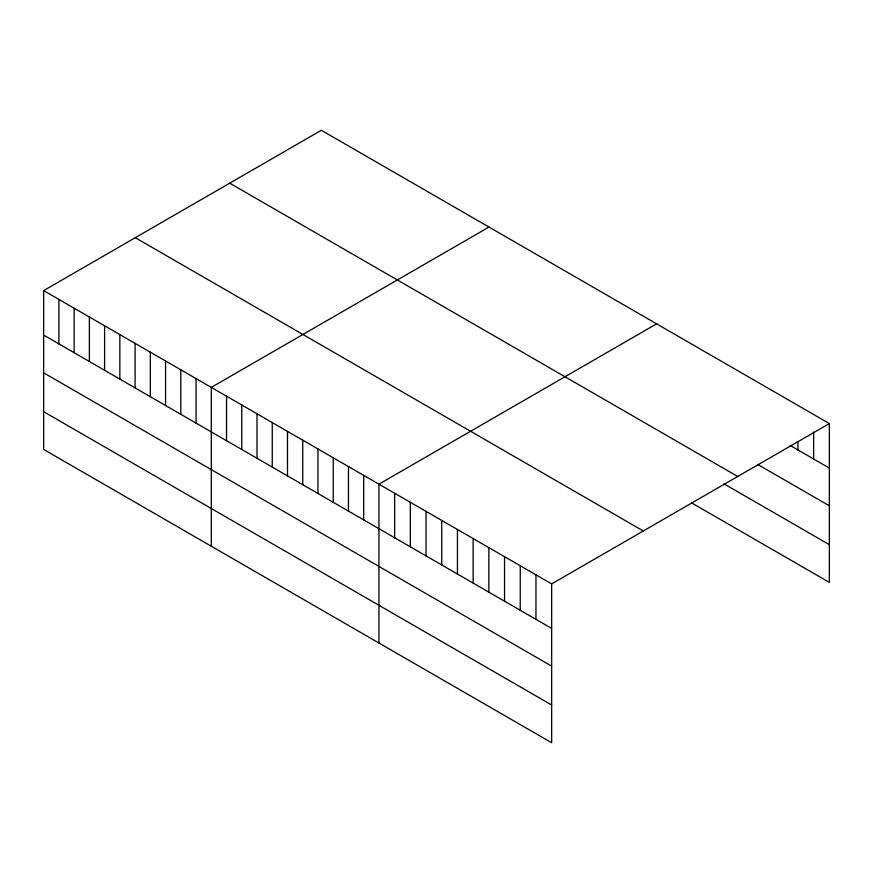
<?xml version="1.0" encoding="UTF-8"?>
<svg xmlns="http://www.w3.org/2000/svg" width="873" height="873" viewBox="0 0 873 873"><rect width="100%" height="100%" fill="white"/><g stroke="black" fill="none" stroke-linecap="round" stroke-linejoin="round"><path stroke-width="1.31" d="M43.65 290.6L551.66 583.895L551.66 742.727L43.65 449.431L43.65 290.6L321.34 130.273L829.35 423.569L829.35 582.4L691.394 502.761M488.989 227.056L211.288 387.383L211.288 546.214M656.627 323.85L378.937 484.177L378.937 643.008M551.66 583.895L829.35 423.569M790.098 445.426L829.35 468.081M757.568 464.371L829.35 505.805M229.708 183.177L737.707 476.472M723.924 483.806L829.35 544.676M135.293 237.696L643.292 530.98M43.65 335.112L551.66 628.407M43.65 372.836L551.66 666.132M43.65 411.707L551.66 705.002M813.647 432.037L813.647 459.023M797.944 441.858L797.944 449.955M535.957 574.827L535.957 619.339M520.253 565.759L520.253 610.282M504.55 556.701L504.55 601.213M488.847 547.633L488.847 592.145M473.144 538.565L473.144 583.088M457.441 529.496L457.441 574.019M441.738 520.439L441.738 564.951M426.035 511.371L426.035 555.883M410.343 502.302L410.343 546.825M394.64 493.234L394.64 537.757M363.692 475.37L363.692 519.893M348.458 466.575L348.458 511.087M333.213 457.779L333.213 502.291M317.968 448.973L317.968 493.496M302.735 440.178L302.735 484.701M287.49 431.382L287.49 475.894M272.256 422.576L272.256 467.099M257.011 413.78L257.011 458.303M241.777 404.985L241.777 449.497M226.533 396.189L226.533 440.701M196.054 378.587L196.054 423.099M180.809 369.792L180.809 414.304M165.575 360.986L165.575 405.509M150.331 352.19L150.331 396.702M135.086 343.395L135.086 387.907M119.852 334.588L119.852 379.111M104.607 325.793L104.607 370.316M89.373 316.997L89.373 361.509M74.129 308.191L74.129 352.714M58.895 299.395L58.895 343.918"/></g></svg>
